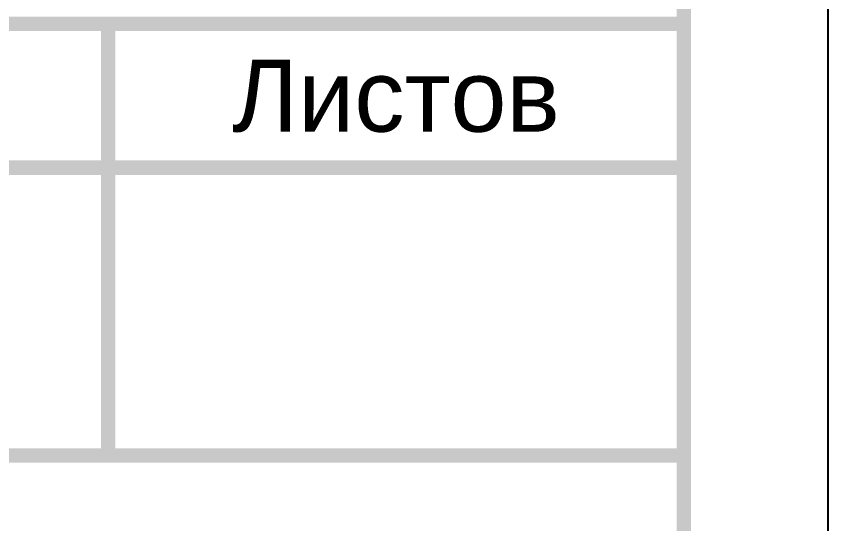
# Model space of a CAD drawing. Header units: millimetres. Extents: x 1990 to 7549, y 397 to 3825.
# Drawn here: x 5163.96 to 5192.16, y 1191.98 to 1209.61 of the extents above; entities that cross this region are included whole.
import ezdxf
from ezdxf.enums import TextEntityAlignment as Align

# ---------------------------------------------------------------- set-up
doc = ezdxf.new("R2010")
doc.units = ezdxf.units.MM
doc.layers.add('Размеры на чертеже', color=250, linetype='Continuous', lineweight=25)
doc.styles.add('-ISOCPEUR-', font='isocpeur.TTF')
doc.styles.get("Standard").update_dxf_attribs({"font": 'arial.ttf'})

# ---------------------------------------------------------------- blocks, each defined once
blk = doc.blocks.new('*U369')
blk.add_lwpolyline([(0, 0), (420, 0), (420, -297), (0, -297)], close=True)
at = {"const_width": 0.5}
blk.add_lwpolyline([(20, -5), (415, -5), (415, -292), (20, -292)], close=True, dxfattribs=at)
for points in [[(230, -262), (415, -262)], [(395, -262), (395, -277)], [(365, -267), (415, -267)], [(295, -277), (415, -277)]]:
    blk.add_lwpolyline(points, dxfattribs=at)
blk.add_text('Листов', height=2.5).set_placement((405, -264.5), align=Align.MIDDLE_CENTER)
blk.add_attdef('РАЗРАБОТАЛ', text='', height=2.5).set_placement((250.501, -264.224), align=Align.MIDDLE_LEFT)
at = {"flags": 8}
for tag, height, p in [('ДАТА', 2.5, (290.074, -264.402)), ('ЛИСТ', 3, (386.388, -271.915)), ('ЛИСТОВ', 3, (403.888, -271.915))]:
    blk.add_attdef(tag, text='', height=height, dxfattribs=at).set_placement(p, align=Align.MIDDLE_CENTER)
for tag, p in [('ТЕПЛОВЫЕ_СЕТИ_001', (315.411, -270.975)), ('ИМЯ_ЧЕРТЕЖА_001', (317.508, -285.584))]:
    blk.add_attdef(tag, p, '', height=3, dxfattribs=at)
blk.add_attdef('ПРОВЕРИЛ', (250.749, -270.729), '', height=2.5)
at = {"style": '-ISOCPEUR-', "flags": 8}
blk.add_attdef('ФОРМАТ', text='', height=3, dxfattribs=at).set_placement((380.972, -294.745), align=Align.MIDDLE_CENTER)

msp = doc.modelspace()

# ---------------------------------------------------------------- block references
at = {"layer": 'Размеры на чертеже', "lineweight": 90}
msp.add_blockref('*U369', (4772.155, 1471.353), dxfattribs=at)

doc.saveas('drawing.dxf')
